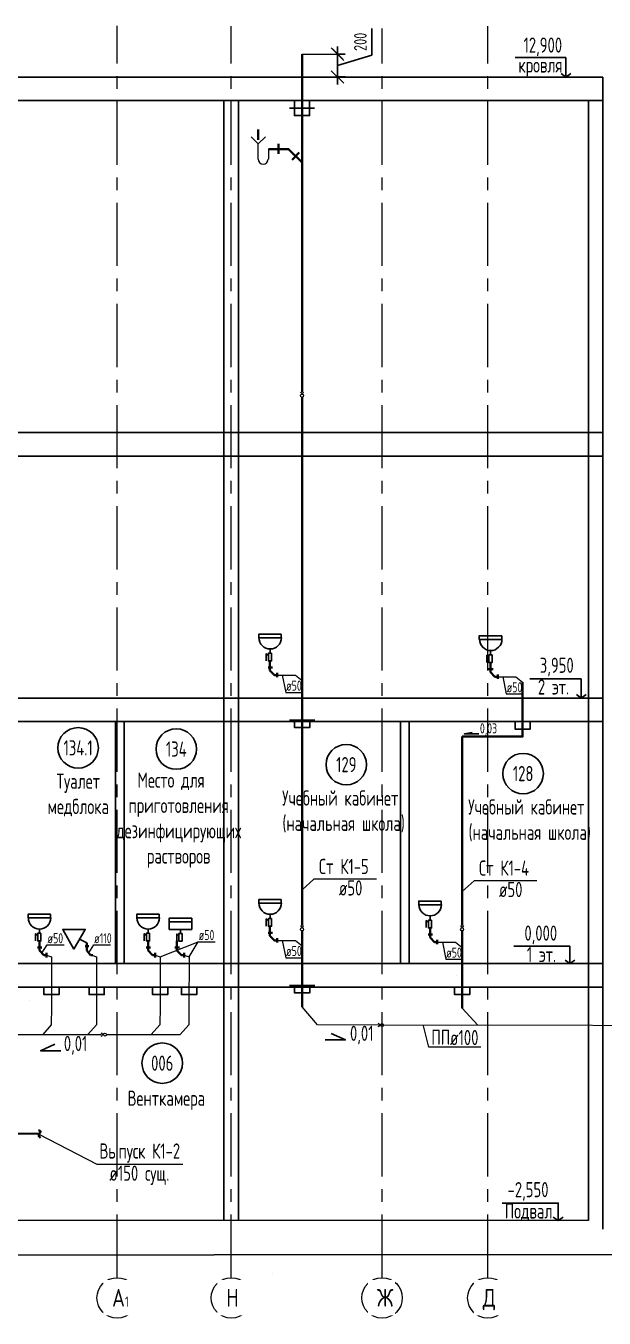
# Model space of a CAD drawing. Header units: millimetres. Extents: x -8689834 to 9420486, y -73560 to 166298.
# Drawn here: x -183129 to -171699, y -58947 to -33401 of the extents above; entities that cross this region are included whole.
import ezdxf
from ezdxf.enums import TextEntityAlignment as Align

# ---------------------------------------------------------------- set-up
doc = ezdxf.new("R2010")
doc.units = ezdxf.units.MM
doc.header["$MEASUREMENT"] = 0
doc.linetypes.add('CENTER', pattern=[2, 1.25, -0.25, 0.25, -0.25])
doc.layers.get('0').update_dxf_attribs({"color": 250, "lineweight": 9})
for name, color, linetype in [('PDF _0', 7, 'Continuous'), ('PDF __ВК-Text VK', 7, 'Continuous'), ('PDF __ВК-Text В1', 7, 'Continuous'), ('PDF __ВК-В1', 5, 'Continuous'), ('PDF __ВК-В1-текст', 7, 'Continuous'), ('PDF __ВК-переход на SML', 3, 'Continuous'), ('PDF __ВК-противопожарные муфты', 1, 'Continuous'), ('PDF __ВК-размеры', 7, 'Continuous'), ('PDF __ВК-стены', 7, 'Continuous'), ('PDF __К14', 3, 'Continuous'), ('PDF __Пескоуловитель', 7, 'Continuous'), ('PDF __Сантехника', 7, 'Continuous'), ('PDF _TEKSTBK', 7, 'Continuous'), ('АР_Таблицы', 250, 'Continuous')]:
    doc.layers.add(name, color=color, linetype=linetype)
doc.layers.add('PDF __ВК-К1', color=7, linetype='Continuous', true_color=0xb80000)
for name, color, linetype, lineweight in [('АР_Маркер экспликации', 239, 'Continuous', 13), ('АР_Номер помещения', 1, 'Continuous', 25), ('АР_Оси', 195, 'Continuous', 9), ('АР_Оси размеры', 164, 'Continuous', 9), ('АР_Помещения_площадь', 19, 'Continuous', 9), ('ВК_канализация', 32, 'Continuous', 15)]:
    doc.layers.add(name, color=color, linetype=linetype, lineweight=lineweight)
doc.styles.add('ISOCPEUR', font='isocpeur.ttf', dxfattribs={"width": 0.7})
doc.styles.get("Standard").update_dxf_attribs({"font": 'isocpeur.ttf', "width": 0.7})
doc.styles.add('ГОСТ 2.304', font='isocpeur.ttf', dxfattribs={"width": 0.7})
doc.dimstyles.new('СПДС', dxfattribs={"dimscale": 100, "dimtxt": 2.5, "dimasz": 2.5, "dimexe": 1.5, "dimexo": 0, "dimgap": 1, "dimtad": 1, "dimdec": 0, "dimrnd": 1, "dimtxsty": 'ГОСТ 2.304', "dimblk": 'OBLIQUE', "dimcen": 2.5, "dimdle": 1.5, "dimadec": 0, "dimazin": 2, "dimtfac": 0.75, "dimtdec": 0, "dimtmove": 1, "dimatfit": 3, "dimfxl": 1, "dimtolj": 1, "dimarcsym": 1})

# ---------------------------------------------------------------- blocks, each defined once
blk = doc.blocks.new('*U1667')
at = {"layer": 'АР_Номер помещения', "color": 7}
blk.add_circle((-15720, 4793), 400, dxfattribs=at)
at = {"layer": 'АР_Помещения_площадь', "color": 7}
blk.add_line((-13545, 633), (-13545, 633), dxfattribs=at)
at = {"color": 7, "style": 'ISOCPEUR', "width": 0.7, "flags": 1}
blk.add_attdef('КАТЕГОРИЯ', (-499, -2092), '', height=250, dxfattribs=at)
at = {"layer": 'АР_Номер помещения', "color": 7, "style": 'ISOCPEUR', "width": 0.7}
blk.add_attdef('НОМЕР_ПОМЕЩЕНИЯ', text='', height=300, dxfattribs=at).set_placement((-15720, 4793), align=Align.MIDDLE_CENTER)
at = {"layer": 'АР_Помещения_площадь', "color": 7, "lineweight": 30, "width": 0.7, "flags": 104}
blk.add_attdef('ИМЯ_ПОМЕЩЕНИЯ', text='', height=100, dxfattribs=at).set_placement((158, 1217), align=Align.MIDDLE_CENTER)
at = {"layer": 'АР_Помещения_площадь', "color": 7, "style": 'ISOCPEUR', "width": 0.7}
blk.add_attdef('ПЛОЩАДЬ_ПОМЕЩЕНИЯ', text='', height=200, dxfattribs=at).set_placement((-13540, 880), align=Align.MIDDLE_RIGHT)
blk = doc.blocks.new('_Oblique')
at = {"color": 0, "linetype": 'ByBlock', "lineweight": -2}
blk.add_line((-0.5, -0.5), (0.5, 0.5), dxfattribs=at)
blk = doc.blocks.new('*D4767')
at = {"layer": 'АР_Оси размеры', "color": 0, "lineweight": -2, "ltscale": 100, "transparency": 16777216}
for p, q in [((-176292, -33983), (-176292, -33451)), ((-176967, -34562), (-176967, -33809)), ((-176967, -33959), (-176817, -33959)), ((-176967, -34186), (-176292, -33983)), ((-176967, -34412), (-176817, -34412))]:
    blk.add_line(p, q, dxfattribs=at)
at = {"layer": 'АР_Оси размеры', "color": 0, "lineweight": -2, "ltscale": 100, "transparency": 16777216, "xscale": 250, "yscale": 250, "zscale": 250}
for p, rotation in [((-176967, -33959), 90), ((-176967, -34412), 270)]:
    blk.add_blockref('_Oblique', p, dxfattribs=dict(at, rotation=rotation))
at = {"layer": 'АР_Оси размеры', "color": 0, "ltscale": 100, "transparency": 16777216, "insert": (-176517, -33717), "char_height": 250, "attachment_point": 5, "rotation": 90, "style": 'ГОСТ 2.304'}
blk.add_mtext('\\A1;200', dxfattribs=at)

msp = doc.modelspace()

# ---------------------------------------------------------------- linework, layer by layer
at = {"layer": 'PDF _0', "lineweight": 20}
msp.add_lwpolyline([(-176865.9, -34061.1), (-177069.1, -33857.9)], dxfattribs=at)
at = {"layer": 'PDF __ВК-Text VK', "lineweight": 30}
for points in [[(-177095.2, -53317), (-176812.7, -53447.1), (-177215.4, -53446.4)], [(-182554.7, -53530.4), (-182837.4, -53660), (-182434.7, -53660)]]:
    msp.add_lwpolyline(points, dxfattribs=at)
at = {"layer": 'PDF __ВК-Text В1', "lineweight": 25}
msp.add_lwpolyline([(-174306.3, -47372.8), (-174460.9, -47398.9), (-174173.4, -47398.9)], dxfattribs=at)
at = {"layer": 'PDF __ВК-В1', "color": 244, "lineweight": 40, "true_color": 0x991b1e}
for points in [[(-177668.7, -40633.9), (-177670.1, -33959.5)], [(-177669.1, -51185), (-177670.1, -40740.6)], [(-173310.7, -46375.7), (-173310.7, -47451.3), (-174504, -47447.9)], [(-174505.2, -51185), (-174506.1, -47445.8)], [(-177670.1, -52789.7), (-177670.1, -51291.7)], [(-174506.1, -52821.4), (-174506.1, -51291.7)]]:
    msp.add_lwpolyline(points, dxfattribs=at)
at = {"layer": 'PDF __ВК-В1-текст', "lineweight": 25}
for points in [[(-172456.7, -34027.2), (-173455.7, -34027.2)], [(-172456.7, -34412.4), (-172456.7, -34027.2)], [(-172359.3, -34340.4), (-172456.7, -34412.4), (-172549.8, -34340.4)], [(-172154.4, -46306.6), (-173166.1, -46306.6)], [(-172154.4, -46691.8), (-172154.4, -46306.6)], [(-172154.4, -46691.8), (-172247.5, -46619.8)], [(-172154.4, -46691.8), (-172057, -46619.8)], [(-172471.2, -51868.9), (-172373.9, -51936.7), (-172373.9, -51594.9), (-173483, -51594.9)], [(-172373.9, -51936.7), (-172276.5, -51868.9)], [(-172703.8, -56947.2), (-172606.4, -57014.9), (-172606.4, -56673.1), (-173715.5, -56673.1)], [(-172606.4, -57014.9), (-172509, -56947.2)]]:
    msp.add_lwpolyline(points, dxfattribs=at)
at = {"layer": 'PDF __ВК-К1', "lineweight": 40}
for points in [[(-178136.3, -35735.1), (-178136.3, -35934.1)], [(-178136.3, -35836.7), (-178335.2, -35836.7)], [(-178136.3, -35836.7), (-177937.3, -35836.7), (-177670.6, -36103.4)], [(-177725.7, -35904.5), (-177865.3, -36048.4)]]:
    msp.add_lwpolyline(points, dxfattribs=at)
at = {"layer": 'PDF __ВК-К1', "color": 244, "lineweight": 40, "true_color": 0x991b1e}
for points in [[(-178304.4, -45955.4), (-178304.4, -46145.8)], [(-178342.5, -46086.6), (-178253.6, -46086.6)], [(-178160.5, -46234.7), (-178215.5, -46234.7), (-178304.4, -46145.8)], [(-178160.5, -46190.3), (-178160.5, -46279.2)], [(-173983.1, -46118.3), (-173894.2, -46118.3)], [(-173945, -45987), (-173945, -46177.5)], [(-173801.1, -46266.4), (-173856.1, -46266.4), (-173945, -46177.5)], [(-173801.1, -46222), (-173801.1, -46310.9)], [(-178342.5, -51331.5), (-178253.6, -51331.5)], [(-178304.4, -51200.2), (-178304.4, -51390.7)], [(-175140.5, -51231.9), (-175140.5, -51422.4)], [(-182862, -51491.2), (-182862, -51681.7)], [(-181958.2, -51594.7), (-181885.7, -51594.7)], [(-181923.7, -51529), (-181923.7, -51677.6)], [(-180714.7, -51491.2), (-180714.7, -51681.7)], [(-180143.2, -51490.8), (-180143.2, -51681.3)], [(-178160.5, -51479.6), (-178215.5, -51479.6), (-178304.4, -51390.7)], [(-178160.5, -51435.2), (-178160.5, -51524.1)], [(-175178.6, -51363.2), (-175089.7, -51363.2)], [(-174996.6, -51511.3), (-175051.6, -51511.3), (-175140.5, -51422.4)], [(-174996.6, -51466.9), (-174996.6, -51555.8)], [(-182900.1, -51622.5), (-182811.2, -51622.5)], [(-182718, -51770.6), (-182773.1, -51770.6), (-182862, -51681.7)], [(-182718, -51726.2), (-182718, -51815.1)], [(-181923.7, -51677.6), (-181851.1, -51770.9)], [(-181826.6, -51788.5), (-181826.6, -51752)], [(-180752.8, -51622.5), (-180663.9, -51622.5)], [(-180570.7, -51770.6), (-180625.8, -51770.6), (-180714.7, -51681.7)], [(-180570.7, -51726.2), (-180570.7, -51815.1)], [(-180181.3, -51622.1), (-180092.4, -51622.1)], [(-179999.3, -51770.2), (-180054.3, -51770.2), (-180143.2, -51681.3)], [(-179999.3, -51725.8), (-179999.3, -51814.7)], [(-185096.8, -55298.4), (-182857.5, -55302.6)]]:
    msp.add_lwpolyline(points, dxfattribs=at)
at = {"layer": 'PDF __ВК-переход на SML', "lineweight": 30}
msp.add_lwpolyline([(-177820.3, -34878.1), (-177519.8, -34878.1), (-177519.8, -35026.2), (-177820.3, -35026.2)], close=True, dxfattribs=at)
at = {"layer": 'PDF __ВК-противопожарные муфты', "lineweight": 30}
for points in [[(-177917.7, -35026.2), (-177672.2, -35026.2), (-177422.4, -35026.2)], [(-177820.3, -35026.2), (-177820.3, -35174.4), (-177519.8, -35174.4), (-177519.8, -35026.2)], [(-177915.6, -47125.8), (-177670.1, -47125.8), (-177420.3, -47125.8)], [(-177818.2, -47125.8), (-177818.2, -47273.9), (-177517.7, -47273.9), (-177517.7, -47125.8)], [(-173556.2, -47153.2), (-173310.7, -47153.2), (-173060.9, -47153.2)], [(-173458.8, -47153.2), (-173458.8, -47301.4), (-173158.3, -47301.4), (-173158.3, -47153.2)], [(-182868.9, -52402.3), (-182623.4, -52402.3), (-182373.6, -52402.3)], [(-182771.5, -52402.3), (-182771.5, -52550.5), (-182471, -52550.5), (-182471, -52402.3)], [(-181977.4, -52401.9), (-181731.9, -52401.9), (-181482.2, -52401.9)], [(-181880.1, -52401.9), (-181880.1, -52550.1), (-181579.5, -52550.1), (-181579.5, -52401.9)], [(-180721.6, -52402.3), (-180476.1, -52402.3), (-180226.3, -52402.3)], [(-180624.2, -52402.3), (-180624.2, -52550.5), (-180323.7, -52550.5), (-180323.7, -52402.3)], [(-180150.1, -52402.3), (-179904.6, -52402.3), (-179654.8, -52402.3)], [(-180052.7, -52402.3), (-180052.7, -52550.5), (-179752.2, -52550.5), (-179752.2, -52402.3)], [(-177915.6, -52370.6), (-177670.1, -52370.6), (-177420.3, -52370.6)], [(-177818.2, -52370.6), (-177818.2, -52518.8), (-177517.7, -52518.8), (-177517.7, -52370.6)], [(-174751.7, -52402.3), (-174506.1, -52402.3), (-174256.4, -52402.3)], [(-174654.3, -52402.3), (-174654.3, -52550.5), (-174353.8, -52550.5), (-174353.8, -52402.3)]]:
    msp.add_lwpolyline(points, dxfattribs=at)
at = {"layer": 'PDF __ВК-размеры', "lineweight": 20}
msp.add_lwpolyline([(-177670.2, -33959.5), (-176865.9, -33959.5)], dxfattribs=at)
at = {"layer": 'PDF __ВК-стены', "color": 18, "lineweight": 25, "true_color": 0x000000}
for points in [[(-251635.5, -34412.4), (-171723.3, -34412.4)], [(-171723.3, -34412.4), (-171723.3, -57185.8)], [(-251635.5, -34878.1), (-172011.2, -34878.1)], [(-251635.5, -34878.1), (-171723.3, -34878.1)], [(-179215.7, -34878.1), (-179215.7, -57016.1)], [(-178927.8, -34878.1), (-178927.8, -57016.1)], [(-172011.2, -34878.1), (-172011.2, -57016.1)], [(-251262.1, -41442.7), (-171723.3, -41442.7)], [(-251259, -41908.3), (-171723.3, -41908.3)], [(-251092.7, -46691.8), (-171723.3, -46691.8)], [(-251092.7, -47153.2), (-171723.3, -47153.2)], [(-181357.1, -47153.2), (-181357.1, -51936.7)], [(-181187.8, -47153.2), (-181187.8, -51936.7)], [(-175724.3, -47153.2), (-175724.3, -51936.7)], [(-175554.9, -47153.2), (-175554.9, -51936.7)], [(-251092.7, -51936.7), (-171723.3, -51936.7)], [(-251092.7, -52402.3), (-172011.2, -52402.3)], [(-251092.7, -52402.3), (-171723.3, -52402.3)], [(-251262.1, -57746.2), (-116540.8, -57651.4)]]:
    msp.add_lwpolyline(points, dxfattribs=at)
at = {"layer": 'PDF __К14', "lineweight": 40}
msp.add_lwpolyline([(-178538.4, -35654.7), (-178538.4, -35451.5)], dxfattribs=at)
at = {"layer": 'PDF __Пескоуловитель', "lineweight": 40}
msp.add_lwpolyline([(-182878.7, -55230.7), (-182866, -55234.9), (-182857.5, -55239.1), (-182853.3, -55243.4), (-182849.1, -55243.4), (-182844.8, -55247.6), (-182840.6, -55251.8), (-182840.6, -55256.1), (-182840.6, -55260.3), (-182840.6, -55264.5), (-182840.6, -55268.8), (-182844.8, -55273), (-182844.8, -55277.2), (-182849.1, -55285.7), (-182853.3, -55289.9), (-182857.5, -55302.6), (-182861.8, -55311.1), (-182866, -55315.3), (-182870.2, -55319.6), (-182870.2, -55328), (-182874.5, -55332.3), (-182874.5, -55336.5), (-182874.5, -55340.7), (-182874.5, -55345), (-182874.5, -55349.2), (-182870.2, -55353.4), (-182870.2, -55357.7), (-182866, -55357.7), (-182861.8, -55361.9), (-182857.5, -55366.1), (-182853.3, -55370.4), (-182849.1, -55374.6), (-182836.4, -55383.1)], dxfattribs=at)
at = {"layer": 'PDF __Сантехника', "lineweight": 30}
for points in [[(-178082.2, -45426.2), (-178526.6, -45426.2), (-178526.6, -45498.2), (-178082.2, -45498.2)], [(-173722.8, -45457.9), (-174167.2, -45457.9), (-174167.2, -45529.9), (-173722.8, -45529.9)], [(-178272.7, -45803), (-178336.2, -45803), (-178336.2, -45955.4), (-178272.7, -45955.4)], [(-173913.2, -45834.7), (-173976.7, -45834.7), (-173976.7, -45987), (-173913.2, -45987)], [(-178082.2, -50671.1), (-178526.6, -50671.1), (-178526.6, -50743.1), (-178082.2, -50743.1)], [(-174918.3, -50702.8), (-175362.7, -50702.8), (-175362.7, -50774.8), (-174918.3, -50774.8)], [(-182639.7, -50962.1), (-183084.2, -50962.1), (-183084.2, -51034.1), (-182639.7, -51034.1)], [(-180492.4, -50962.1), (-180936.9, -50962.1), (-180936.9, -51034.1), (-180492.4, -51034.1)], [(-179851.1, -51037.9), (-180295.6, -51037.9), (-180295.6, -51109.9), (-179851.1, -51109.9)], [(-178272.7, -51047.9), (-178336.2, -51047.9), (-178336.2, -51200.2), (-178272.7, -51200.2)], [(-175108.7, -51079.5), (-175172.2, -51079.5), (-175172.2, -51231.9), (-175108.7, -51231.9)], [(-182830.2, -51338.8), (-182893.7, -51338.8), (-182893.7, -51491.2), (-182830.2, -51491.2)], [(-182179.3, -51649.9), (-182400.4, -51263), (-181954.8, -51263)], [(-180682.9, -51338.8), (-180746.4, -51338.8), (-180746.4, -51491.2), (-180682.9, -51491.2)], [(-179851.1, -51109.9), (-180295.6, -51109.9), (-180295.6, -51262.3), (-179851.1, -51262.3)], [(-180041.6, -51342.7), (-180105.1, -51342.7), (-180105.1, -51495.1), (-180041.6, -51495.1)]]:
    msp.add_lwpolyline(points, close=True, dxfattribs=at)
for points in [[(-178302.3, -45722.5), (-178302.3, -45803)], [(-178336.2, -45849.5), (-178378.5, -45811.4), (-178378.5, -45951.1)], [(-173976.7, -45881.2), (-174019.1, -45843.1), (-174019.1, -45982.8)], [(-173942.9, -45754.2), (-173942.9, -45834.7)], [(-178336.2, -51094.4), (-178378.5, -51056.3), (-178378.5, -51196)], [(-178302.3, -50967.4), (-178302.3, -51047.9)], [(-175172.2, -51126.1), (-175214.6, -51088), (-175214.6, -51227.7)], [(-175138.4, -50999.1), (-175138.4, -51079.5)], [(-182859.8, -51258.4), (-182859.8, -51338.8)], [(-180712.5, -51258.4), (-180712.5, -51338.8)], [(-180073.3, -51262.3), (-180073.3, -51342.7)], [(-182893.7, -51385.4), (-182936, -51347.3), (-182936, -51487)], [(-182068.8, -51456.5), (-181923.7, -51529)], [(-180746.4, -51385.4), (-180788.7, -51347.3), (-180788.7, -51487)], [(-180105.1, -51389.3), (-180143.2, -51351.2), (-180143.2, -51490.8)]]:
    msp.add_lwpolyline(points, dxfattribs=at)
for centre in [(-178300.2, -45496.1), (-173940.8, -45527.8), (-178300.2, -50741), (-175136.3, -50772.6), (-182857.7, -51032), (-180710.4, -51032)]:
    msp.add_arc(centre, 222.2, 180, 0, dxfattribs=at)
at = {"layer": 'PDF _TEKSTBK', "lineweight": 18}
for points in [[(-178538.4, -35735.1), (-178678.1, -35595.4)], [(-178538.4, -36035.7), (-178538.4, -35735.1), (-178394.5, -35595.4)], [(-178335.2, -35836.7), (-178335.2, -36035.7)]]:
    msp.add_lwpolyline(points, dxfattribs=at)
msp.add_arc((-178438.9, -36033.6), 99.5, 180.00001, 359.99999, dxfattribs=at)
at = {"layer": 'АР_Оси', "color": 18, "linetype": 'CENTER', "ltscale": 1000, "true_color": 0x000000}
for p, q in [((-181324.2, -58146.7), (-181324.2, -33400.9)), ((-179072.5, -58146.7), (-179072.5, -33406.9)), ((-176088.8, -58146.7), (-176088.8, -33453.8)), ((-173997.1, -58146.7), (-173997.1, -33410))]:
    msp.add_line(p, q, dxfattribs=at)
at = {"layer": 'АР_Оси', "color": 18, "ltscale": 0.5, "true_color": 0x000000}
for centre in [(-181324.2, -58546.7), (-179067.8, -58546.7), (-176088.8, -58546.7), (-173997.1, -58546.7)]:
    msp.add_circle(centre, 400, dxfattribs=at)
at = {"layer": 'ВК_канализация', "color": 244, "lineweight": 13, "ltscale": 500, "true_color": 0x991b1e}
for points in [[(-177669.3, -40680.6), (-177669.1, -40663.9)], [(-178160.5, -46234.7), (-177801.3, -46234.7)], [(-177801.3, -46234.7), (-177670.1, -46344)], [(-173801.1, -46266.4), (-173441.9, -46266.4)], [(-173441.9, -46266.4), (-173310.7, -46375.7)], [(-177669.7, -51231.7), (-177669.5, -51215)], [(-174505.8, -51231.7), (-174505.6, -51215)], [(-178160.5, -51479.6), (-177801.3, -51479.6)], [(-177801.3, -51479.6), (-177670.1, -51588.9)], [(-174996.6, -51511.3), (-174637.4, -51511.3)], [(-174637.4, -51511.3), (-174506.1, -51620.6)], [(-182718, -51770.6), (-182621.6, -51805.4)], [(-182621.6, -51805.4), (-182624.5, -52792.3)], [(-181826.6, -51770.6), (-181851.1, -51770.9)], [(-181826.6, -51770.2), (-181730.2, -51805)], [(-181730.2, -51805), (-181733.1, -52792)], [(-180570.7, -51770.6), (-180474.3, -51805.4)], [(-180474.3, -51805.4), (-180477.2, -52792.3)], [(-179999.3, -51770.6), (-179902.9, -51805.4)], [(-179902.9, -51805.4), (-179905.7, -52792.3)], [(-182624.5, -52792.3), (-182625.5, -53151.4), (-182796.4, -53341.8)], [(-181733.1, -52792), (-181734.1, -53151.1), (-181905, -53341.4)], [(-180477.2, -52792.3), (-180478.2, -53151.4), (-180649.1, -53341.8)], [(-179905.7, -52792.3), (-179906.8, -53151.4), (-180077.7, -53341.8)], [(-176165.6, -53154.4), (-177364.2, -53151.4), (-177670.1, -52789.7)], [(-174506.1, -52821.4), (-174195.1, -53157.2)], [(-185004.4, -53339.5), (-181641.6, -53341.6)], [(-181594.9, -53341.2), (-181611.6, -53341.4)], [(-181534.9, -53341.1), (-180077.7, -53341.8)], [(-176118.8, -53154), (-176135.6, -53154.2)], [(-167792.7, -53168.9), (-176058.8, -53153.8)]]:
    msp.add_lwpolyline(points, dxfattribs=at)
at = {"layer": 'ВК_канализация', "color": 18, "lineweight": 13, "ltscale": 500, "true_color": 0x000000}
for points in [[(-178060.4, -46234.7), (-177993.7, -46576.7), (-177658.4, -46576.7)], [(-173701, -46266.4), (-173634.3, -46608.3), (-173299, -46608.3)], [(-176195.7, -50271.5), (-177434.7, -50271.5), (-177670.1, -50482.6)], [(-173031.7, -50303.2), (-174270.8, -50303.2), (-174506.1, -50514.3)], [(-182810.1, -51733.6), (-182710.1, -51568.9), (-182374.9, -51568.9)], [(-181887.4, -51724.2), (-181788.3, -51568.9), (-181453.1, -51568.9)], [(-179902.9, -51805.4), (-179721.2, -51506.3), (-179386, -51506.3)], [(-178060.4, -51479.6), (-177993.7, -51821.5), (-177658.4, -51821.5)], [(-174896.5, -51511.3), (-174829.7, -51853.2), (-174494.5, -51853.2)], [(-174137.8, -53590.3), (-175161.7, -53590.3), (-175266.8, -53170.5)], [(-180028.4, -55911.6), (-181721.8, -55911.6), (-182868.1, -55317.4)]]:
    msp.add_lwpolyline(points, dxfattribs=at)
at = {"layer": 'ВК_канализация', "color": 7, "lineweight": 13, "ltscale": 500}
for points in [[(-180474.3, -51805.4), (-179721.2, -51506.3)], [(-172011.2, -57016.1), (-251262.1, -57016.1)]]:
    msp.add_lwpolyline(points, dxfattribs=at)
at = {"layer": 'ВК_канализация', "color": 244, "lineweight": 13, "ltscale": 500, "true_color": 0x991b1e}
for centre in [(-177669.7, -40710.6), (-177670.1, -51261.7), (-174506.1, -51261.7), (-176088.8, -53153.8), (-181564.9, -53340.9)]:
    msp.add_circle(centre, 30, dxfattribs=at)
for centre, start, end in [((-177668.7, -40633.9), 179.27075, 359.27075), ((-177669.1, -51185), 179.27075, 359.27075), ((-174505.2, -51185), 179.27075, 359.27075), ((-176165.6, -53154.4), 270.50316, 90.50316), ((-181641.6, -53341.6), 270.50316, 90.50316)]:
    msp.add_arc(centre, 30, start, end, dxfattribs=at)

# ---------------------------------------------------------------- block references
at = {"layer": 'АР_Маркер экспликации', "color": 7}
ref = msp.add_blockref('*U1667', (-166376.3, -52466.2), dxfattribs=at)
ref.add_attrib('НОМЕР_ПОМЕЩЕНИЯ', '134.1', dxfattribs={"layer": 'АР_Номер помещения', "color": 7, "height": 300, "style": 'ISOCPEUR', "width": 0.7}).set_placement((-182096.1, -47672.9), align=Align.MIDDLE_CENTER)
ref = msp.add_blockref('*U1667', (-164435.3, -52490.2), dxfattribs=at)
ref.add_attrib('НОМЕР_ПОМЕЩЕНИЯ', '134', dxfattribs={"layer": 'АР_Номер помещения', "color": 7, "height": 300, "style": 'ISOCPEUR', "width": 0.7}).set_placement((-180155, -47696.9), align=Align.MIDDLE_CENTER)
ref = msp.add_blockref('*U1667', (-161075.8, -52798.4), dxfattribs=at)
ref.add_attrib('НОМЕР_ПОМЕЩЕНИЯ', '129', dxfattribs={"layer": 'АР_Номер помещения', "color": 7, "height": 300, "style": 'ISOCPEUR', "width": 0.7}).set_placement((-176795.5, -48005), align=Align.MIDDLE_CENTER)
ref = msp.add_blockref('*U1667', (-157580.6, -52975.4), dxfattribs=at)
ref.add_attrib('НОМЕР_ПОМЕЩЕНИЯ', '128', dxfattribs={"layer": 'АР_Номер помещения', "color": 7, "height": 300, "style": 'ISOCPEUR', "width": 0.7}).set_placement((-173300.3, -48182), align=Align.MIDDLE_CENTER)
ref = msp.add_blockref('*U1667', (-169517.3, -53293.6), dxfattribs=at)
ref.add_attrib('НОМЕР_ПОМЕЩЕНИЯ', '136', dxfattribs={"layer": 'АР_Номер помещения', "color": 7, "height": 300, "style": 'ISOCPEUR', "width": 0.7}).set_placement((-185237, -48500.2), align=Align.MIDDLE_CENTER)

# ---------------------------------------------------------------- texts
at = {"layer": 'АР_Оси', "color": 18, "true_color": 0x000000, "insert": (-183674, -58368.9), "char_height": 350, "width": 528.82, "attachment_point": 1, "line_spacing_factor": 1.149209, "style": 'ГОСТ 2.304', "bg_fill": 2}
msp.add_mtext('{\\W0.8;Б\\H0.57143x;1}', dxfattribs=at)
at = {"layer": 'АР_Таблицы', "ltscale": 100, "attachment_point": 4, "style": 'ISOCPEUR'}
for s, insert, char_height, width in [('\\pxi-1,l1,t1,5;12,900', (-173292.5, -33816.2), 300, 9470.463), ('\\pxi-1,l1,t1,5;кровля', (-173393.5, -34215.2), 300, 9470.463), ('\\pxi-1,l1,t1,5;3,950', (-172971.4, -46075.6), 300, 9470.463), ('\\pxi-1,l1,t1,5;ø50', (-177985.9, -46444), 200, 7500), ('\\pxi-1,l1,t1,5;ø50', (-173626.5, -46475.7), 200, 7500), ('\\pxi-1,l1,t1,5;2 эт.', (-173007.7, -46469), 300, 9470.463), ('\\pxi-1,l1,t1,5;0,03', (-174153.8, -47311.7), 200, 7500), ('\\pxi-1,l1,qc,t1,5;Туалет \\Pмедблока', (-183422, -48605.4), 300, 2659.108), ('\\pxi-1,l1,qc,t1,5;Место для приготовления дезинфицирующих растворов ', (-181588.2, -49101.7), 300, 2659.108), ('\\pxi-1,l1,qc,t1,5;Учебный кабинет\\P (начальная школа)', (-178244.7, -48929.8), 300, 2659.108), ('\\pxi-1,l1,qc,t1,5;Учебный кабинет\\P (начальная школа)', (-174565.8, -49106.8), 300, 2659.108), ('\\pxi-1,l1,t1,5;Ст К1-5', (-177335.7, -50018.4), 300, 7500), ('\\pxi-1,l1,t1,5;Ст К1-4', (-174171.8, -50050), 300, 7500), ('\\pxi-1,l1,t1,5;ø50', (-176942.1, -50441.9), 300, 7500), ('\\pxi-1,l1,t1,5;ø50', (-173778.2, -50473.6), 300, 7500), ('\\pxi-1,l1,t1,5;ø50', (-182702.3, -51436.3), 200, 7500), ('\\pxi-1,l1,t1,5;ø110', (-181780.6, -51436.3), 200, 7500), ('\\pxi-1,l1,t1,5;ø50', (-179713.4, -51373.7), 200, 7500), ('\\pxi-1,l1,t1,5;0,000', (-173274.9, -51370.4), 300, 9470.463), ('\\pxi-1,l1,t1,5;ø50', (-177985.9, -51688.9), 200, 7500), ('\\pxi-1,l1,t1,5;ø50', (-174822, -51720.6), 200, 7500), ('\\pxi-1,l1,t1,5;1 эт.', (-173227.2, -51757.3), 300, 9470.463), ('\\pxi-1,l1,qc,t1,5;{\\C256;\\c0;Венткамера}', (-182450.7, -54639.7), 300, 4196.36), ('\\pxi-1,l1,t1,5;-2,550', (-173606.8, -56441.7), 300, 9470.463), ('\\pxi-1,l1,t1,5;Подвал', (-173662.4, -56851.5), 300, 9470.463)]:
    msp.add_mtext(s, dxfattribs=dict(at, insert=insert, char_height=char_height, width=width))
at = {"layer": 'ВК_канализация', "color": 18, "ltscale": 100, "true_color": 0x000000, "char_height": 300, "attachment_point": 4, "style": 'ISOCPEUR'}
for s, insert, width in [('0,01', (-182378.4, -53552.1), 5891.51), ('ПП', (-175113.5, -53394.7), 5891.51), ('\\pxi-1,l1,t1,5;ø100', (-174744.3, -53400.5), 7500), ('Выпуск К1-2', (-181673.6, -55683.3), 5891.51), ('\\pxi-1,l1,t1,5;ø150 сущ.', (-181477.6, -56122.2), 7500)]:
    msp.add_mtext(s, dxfattribs=dict(at, insert=insert, width=width))
at = {"layer": 'ВК_канализация', "color": 18, "ltscale": 100, "true_color": 0x000000, "insert": (-176257.9, -53351.2), "char_height": 300, "width": 5891.51, "attachment_point": 6, "rotation": 359.89891, "style": 'ISOCPEUR'}
msp.add_mtext('0,01', dxfattribs=at)

# ---------------------------------------------------------------- dimensions: what is measured, and where the dimension line sits
at = {"layer": 'АР_Оси размеры', "color": 18, "ltscale": 100, "true_color": 0x000000}
dim = msp.add_linear_dim(base=(-176967.5, -33959.5), p1=(-176967.5, -34412.4), p2=(-176967.5, -33959.5), angle=90, text='200', dimstyle='СПДС', dxfattribs=at)
dim.commit()
dim.dimension.update_dxf_attribs({"geometry": '*D4767', "text_midpoint": (-176517.5, -33883.4)})

# ---------------------------------------------------------------- next in the draw order: texts
at = {"layer": 'АР_Оси', "color": 18, "true_color": 0x000000, "char_height": 350, "attachment_point": 1, "line_spacing_factor": 1.149209, "style": 'ГОСТ 2.304', "bg_fill": 2}
for s, insert, width in [('{\\W0.8;А\\H0.57143x;1}', (-181424, -58368.9), 528.82), ('{\\W0.8;Ж}', (-176188.7, -58368.9), 178.206)]:
    msp.add_mtext(s, dxfattribs=dict(at, insert=insert, width=width))
for s, insert in [('{\\W0.8;Н}', (-179167.7, -58368.9)), ('{\\W0.8;Д}', (-174097, -58368.9))]:
    msp.add_mtext(s, dxfattribs=dict(at, insert=insert))

# ---------------------------------------------------------------- next in the draw order: block references
at = {"layer": 'АР_Маркер экспликации', "color": 7}
ref = msp.add_blockref('*U1667', (-164713.9, -58699.4), dxfattribs=at)
ref.add_attrib('НОМЕР_ПОМЕЩЕНИЯ', '006', dxfattribs={"layer": 'АР_Номер помещения', "color": 7, "height": 300, "style": 'ISOCPEUR', "width": 0.7}).set_placement((-180433.6, -53906), align=Align.MIDDLE_CENTER)

doc.saveas('drawing.dxf')
